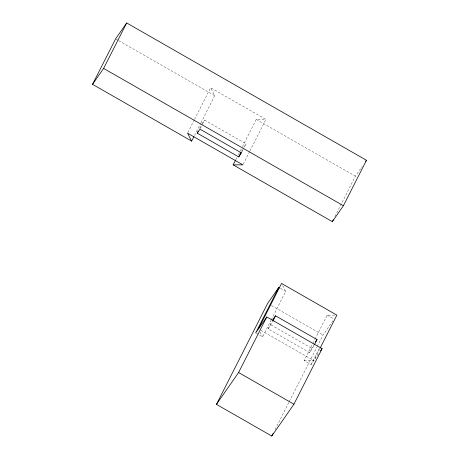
<?xml version="1.0" encoding="UTF-8"?>
<svg xmlns="http://www.w3.org/2000/svg" width="459" height="459" viewBox="0 0 459 459"><rect width="100%" height="100%" fill="white"/><g stroke="black" fill="none" stroke-linecap="round" stroke-linejoin="round"><path stroke-width="0.34" stroke-dasharray="2.29 1.72" d="M187.851 132.536L194.26 119.908M194.582 119.277L210.595 87.709L265.933 119.397L249.914 150.965M194.564 135.422L200.652 123.431M200.967 122.8L214.743 95.65L210.595 87.709M199.676 128.296L201.214 125.267M200.296 128.56L202.448 124.32M202.752 123.712L204.599 120.074L246.099 143.845L243.947 148.085M235.742 159.824L237.028 157.299M238.307 154.775L239.908 151.619M240.229 150.988L242.151 147.196M242.472 146.564L256.242 119.415L265.933 119.397M241.486 151.459L242.719 149.037M242.105 151.722L243.643 148.693M243.19 164.224L249.593 151.596M256.283 333.211L262.623 336.843L270.948 320.428M271.269 319.791L285.682 291.385L282.492 285.274M313.967 345.638L309.659 352.65L268.159 328.879L271.848 321.61M268.159 328.879L272.468 321.868M334.886 216.602L355.386 176.199L362.111 166.531M318.557 353.769L311.041 364.572L304.122 360.608L312.453 344.193M312.774 343.561L314.696 339.775M315.012 339.144L327.187 315.149L336.177 315.132M309.659 352.65L313.658 344.766M275.021 429.658L288.969 402.164M289.296 401.527L316.865 347.182M317.192 346.539L323.027 335.03L332.918 320.818M311.041 364.572L319.366 348.157M304.122 360.608L313.807 360.59L319.894 348.593M201.828 124.056L204.599 120.074M243.729 147.253L246.099 143.845M116.219 39.227L118.078 40.289M118.697 40.644L214.743 95.65M256.242 119.415L355.386 176.199M280.495 288.413L285.682 291.385M327.187 315.149L334.1 319.114M271.424 305.476L323.027 335.03M270.93 324.903L312.43 348.668M260.959 330.325L313.807 360.59M260.069 331.955L262.623 336.843"/><path stroke-width="0.69" d="M193.922 136.69L191.678 141.108L92.54 84.33L115.599 38.872L126.673 22.95L366.46 160.277L343.401 205.735L332.327 221.657L233.183 164.873L235.427 160.455M92.54 84.33L103.614 68.408L126.673 22.95M197.215 133.15L199.986 129.168L241.486 152.933L238.72 156.915L197.215 133.15L198.139 131.331M238.72 156.915L241.182 152.067M278.768 287.42L255.703 332.878L266.782 316.957L322.115 348.651L293.926 404.213L271.78 436.05L216.441 404.362L267.695 303.342L278.768 287.42L279.921 288.08M258.474 328.896L281.533 283.438L336.872 315.132L320.216 347.962M216.441 404.362L238.594 372.519L266.782 316.957M272.772 321.266L275.538 315.809L317.043 339.58L314.581 344.428M332.327 221.657L333.286 219.758M271.78 436.05L273.076 433.491M365.674 161.413L366.46 160.277M272.772 319.791L275.538 315.809M315.459 341.852L317.043 339.58M320.531 350.923L322.115 348.651M233.183 164.873L242.868 164.856L187.53 133.167L191.678 141.108M103.614 68.408L343.401 205.735M238.594 372.519L293.926 404.213"/></g></svg>
